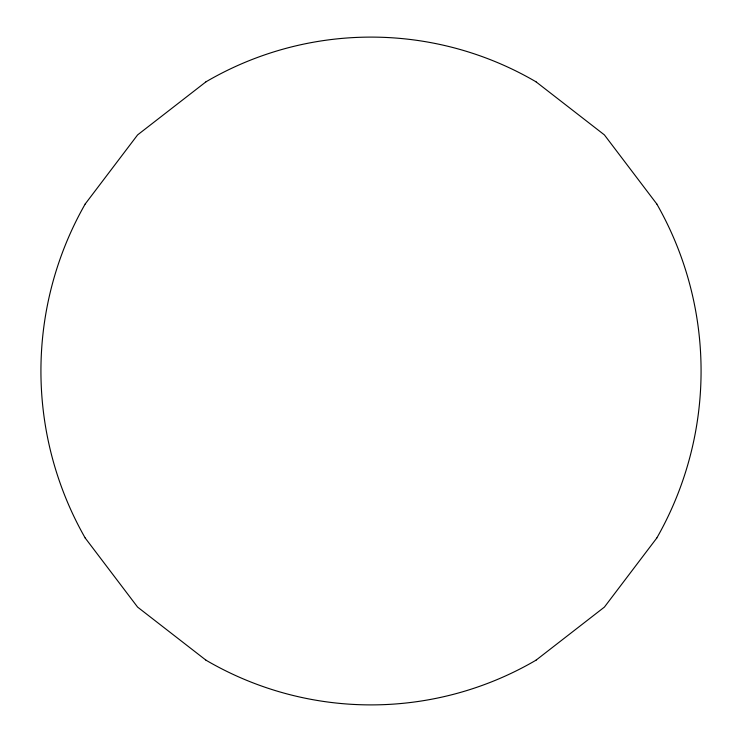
<?xml version="1.0" encoding="UTF-8"?>
<svg xmlns="http://www.w3.org/2000/svg" width="742" height="742" viewBox="0 0 742 742"><rect width="100%" height="100%" fill="white"/><g stroke="black" fill="none" stroke-linecap="round" stroke-linejoin="round"><path stroke-width="1.11" d="M85.154 204.05L137.604 134.896L205.961 81.833M656.846 537.95L604.396 607.104L536.039 660.167M536.039 81.833L604.396 134.896L656.846 204.05M205.961 660.167L137.604 607.104L85.154 537.95M656.837 204.059A337.137 337.137 0 0 1 656.837 537.941M205.961 81.824A326.916 326.916 0 0 1 536.039 81.824M85.163 537.941A337.137 337.137 0 0 1 85.163 204.059M536.039 660.176A326.916 326.916 0 0 1 205.961 660.176"/></g></svg>
